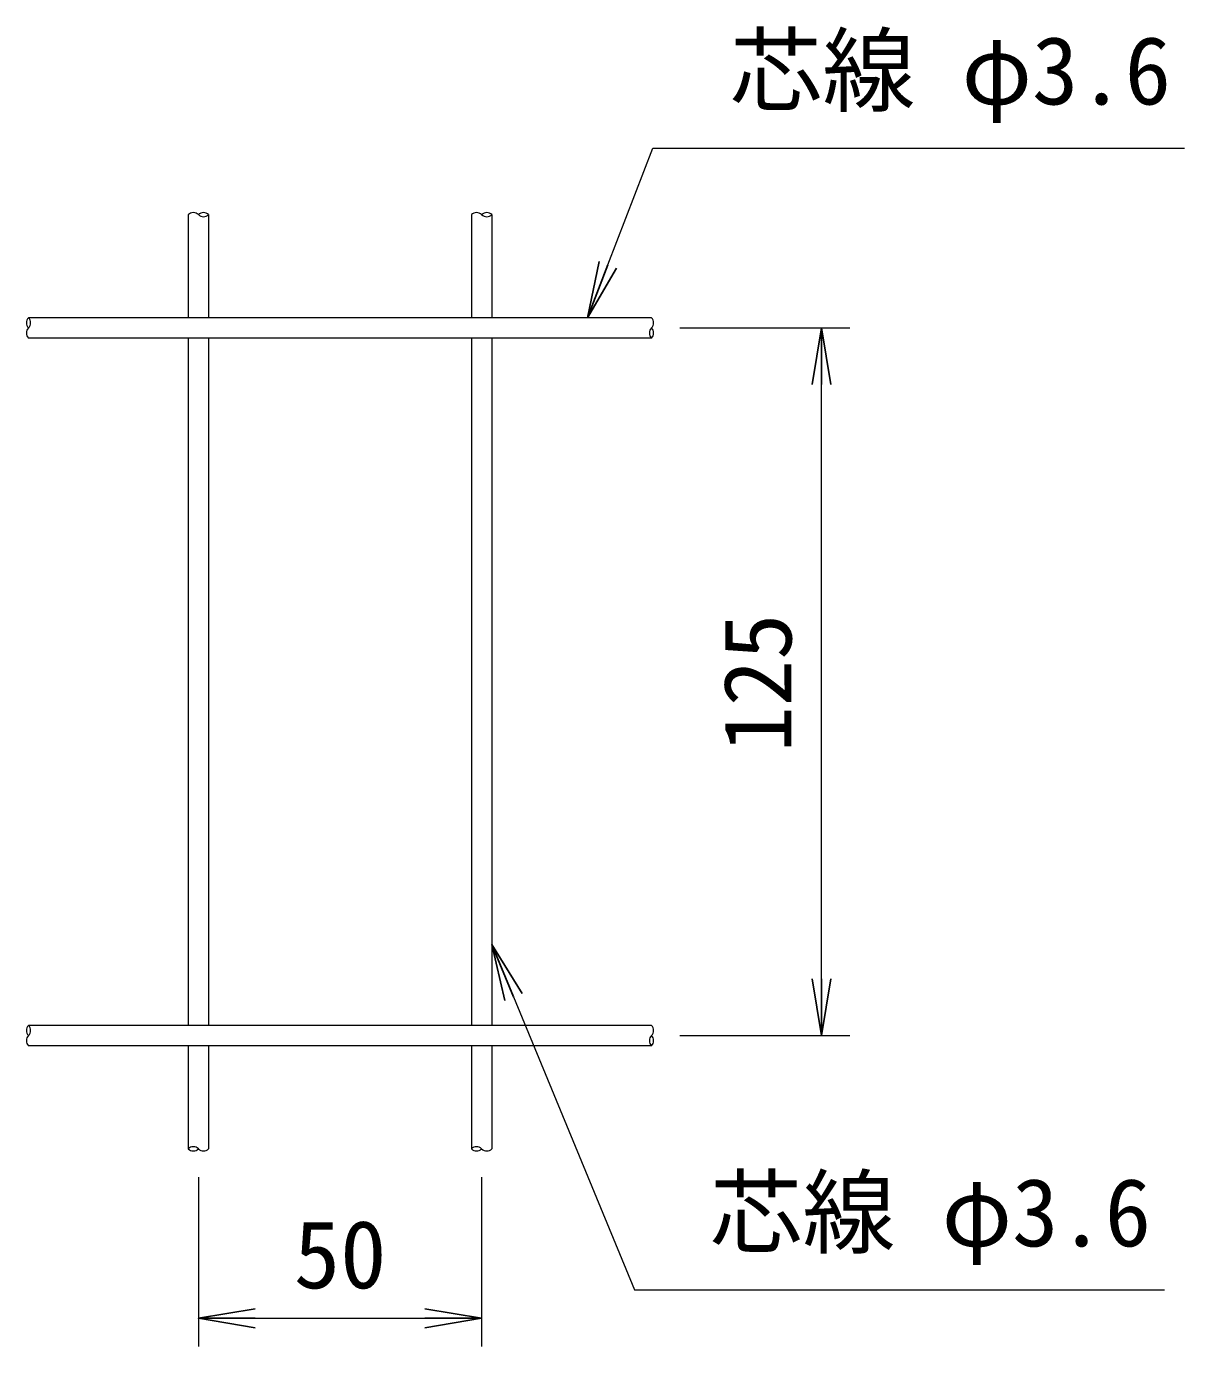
# Model space of a CAD drawing. Units: millimetres, scale not verified, with parts at other scales. Extents: x -4200 to 4200, y -2970 to 2970.
# Drawn here: x 2655 to 3473, y -1415 to -482 of the extents above; entities that cross this region are included whole.
import ezdxf
from ezdxf.enums import TextEntityAlignment as Align

# ---------------------------------------------------------------- set-up
doc = ezdxf.new("R2010")
doc.units = ezdxf.units.MM
doc.header["$LTSCALE"] = 10
for name, color, linetype, lineweight in [('0-5_D-STR-DIM', 7, 'Continuous', 13), ('0-C_D-STR-TXT', 7, 'Continuous', 13), ('0-D_D-STR2', 7, 'Continuous', 13)]:
    doc.layers.add(name, color=color, linetype=linetype, lineweight=lineweight)
doc.layers.add('0-6_0', color=7, linetype='Continuous')
doc.styles.add('ＭＳ ゴシック', font='')
doc.styles.get('ＭＳ ゴシック').set_extended_font_data('MS Gothic')

# ---------------------------------------------------------------- blocks, each defined once
blk = doc.blocks.new('_Open')
at = {"layer": '0-6_0'}
blk.add_line((-10, 1.667), (0, 0), dxfattribs=at)
blk.add_lwpolyline([(-10, -1.667), (0, 0), (-10, 0)], dxfattribs=at)

msp = doc.modelspace()

# ---------------------------------------------------------------- linework, layer by layer
at = {"layer": '0-5_D-STR-DIM'}
for p, q in [((3116.13, -695.48), (3236.13, -695.48)), ((3216.13, -1155.48), (3216.13, -735.48)), ((3116.13, -1195.48), (3236.13, -1195.48)), ((2776.13, -1295.48), (2776.13, -1415.21)), ((2976.13, -1295.48), (2976.13, -1415.21)), ((2816.13, -1395.21), (2936.13, -1395.21))]:
    msp.add_line(p, q, dxfattribs=at)
for centre, start, end in [((2772.53, -619.11), 45.18146, 134.81854), ((2779.73, -619.11), 45.18146, 134.81854), ((2779.73, -611.86), 225.18146, 314.81854), ((2972.53, -619.11), 45.18146, 134.81854), ((2979.73, -619.11), 45.18146, 134.81854), ((2979.73, -611.86), 225.18146, 314.81854), ((2659.75, -691.88), 135.18146, 224.81854), ((2652.51, -691.88), 315.18146, 44.81854), ((3092.51, -691.88), 315.18146, 44.81854), ((2659.75, -699.08), 135.18146, 224.81854), ((3099.75, -699.08), 135.18146, 224.81854), ((3092.51, -699.08), 315.18146, 44.81854), ((2659.75, -1191.88), 135.18146, 224.81854), ((2652.51, -1191.88), 315.18146, 44.81854), ((3092.51, -1191.88), 315.18146, 44.81854), ((2659.75, -1199.08), 135.18146, 224.81854), ((3099.75, -1199.08), 135.18146, 224.81854), ((3092.51, -1199.08), 315.18146, 44.81854), ((2772.53, -1279.11), 45.18146, 134.81854), ((2772.53, -1271.86), 225.18146, 314.81854), ((2779.73, -1271.86), 225.18146, 314.81854), ((2972.53, -1279.11), 45.18146, 134.81854), ((2972.53, -1271.86), 225.18146, 314.81854), ((2979.73, -1271.86), 225.18146, 314.81854)]:
    msp.add_arc(centre, 5.11, start, end, dxfattribs=at)
at = {"layer": '0-C_D-STR-TXT'}
for points in [[(3065.26, -650.96), (3097.02, -568.47), (3472.6, -568.47)], [(2998.61, -1168.18), (3084.21, -1375.22), (3458.52, -1375.22)]]:
    msp.add_lwpolyline(points, dxfattribs=at)
at = {"layer": '0-D_D-STR2'}
for p, q in [((2768.93, -615.48), (2768.93, -688.28)), ((2783.33, -615.48), (2783.33, -688.28)), ((2968.93, -615.48), (2968.93, -688.28)), ((2983.33, -615.48), (2983.33, -688.28)), ((3096.13, -688.28), (2656.13, -688.28)), ((3096.13, -702.68), (2656.13, -702.68)), ((2768.93, -702.68), (2768.93, -1188.28)), ((2783.33, -702.68), (2783.33, -1188.28)), ((2968.93, -702.68), (2968.93, -1188.28)), ((2983.33, -702.68), (2983.33, -1188.28)), ((3096.13, -1188.28), (2656.13, -1188.28)), ((3096.13, -1202.68), (2656.13, -1202.68)), ((2768.93, -1202.68), (2768.93, -1275.48)), ((2783.33, -1202.68), (2783.33, -1275.48)), ((2968.93, -1202.68), (2968.93, -1275.48)), ((2983.33, -1202.68), (2983.33, -1275.48))]:
    msp.add_line(p, q, dxfattribs=at)

# ---------------------------------------------------------------- block references
at = {"layer": '0-5_D-STR-DIM', "xscale": 4, "yscale": 4}
for p, rotation in [((3216.13, -695.48), 90), ((3216.13, -1195.48), 270), ((2776.13, -1395.21), 180)]:
    msp.add_blockref('_Open', p, dxfattribs=dict(at, rotation=rotation))
msp.add_blockref('_Open', (2976.13, -1395.21), dxfattribs=at)
at = {"layer": '0-C_D-STR-TXT', "xscale": 4, "yscale": 4}
for p, rotation in [((3050.89, -688.28), 248.94327), ((2983.33, -1131.22), 112.46125)]:
    msp.add_blockref('_Open', p, dxfattribs=dict(at, rotation=rotation))

# ---------------------------------------------------------------- texts
at = {"layer": '0-5_D-STR-DIM', "style": 'ＭＳ ゴシック'}
msp.add_text('125', height=48.09, rotation=90, dxfattribs=at).set_placement((3209.38, -995.48), align=Align.BOTTOM_LEFT)
msp.add_text('50', height=48.09, dxfattribs=at).set_placement((2843.5, -1388.46), align=Align.BOTTOM_LEFT)
at = {"layer": '0-C_D-STR-TXT', "style": 'ＭＳ ゴシック'}
for p in [(3151.24, -552.07), (3137.16, -1358.83)]:
    msp.add_text('芯線 φ3.6', height=48.09, dxfattribs=at).set_placement(p, align=Align.BOTTOM_LEFT)

doc.saveas('drawing.dxf')
